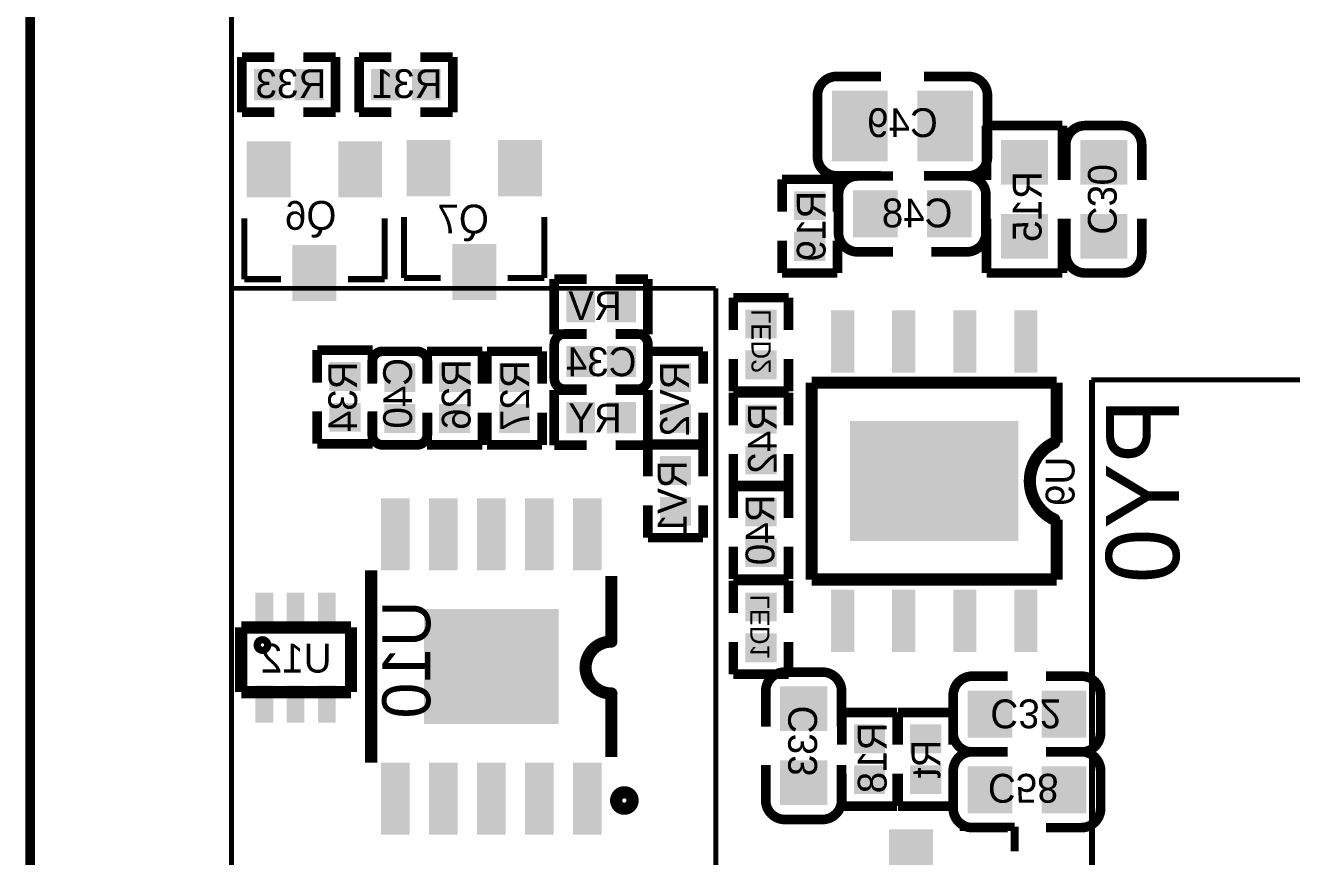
# Model space of a CAD drawing. Extents: x 882 to 2872, y 74 to 1007.
# Drawn here: x 2700.45 to 2726.81, y 317.46 to 334.77 of the extents above; entities that cross this region are included whole.
import ezdxf

# ---------------------------------------------------------------- set-up
doc = ezdxf.new("R2010")
doc.units = 0
doc.header["$MEASUREMENT"] = 0
doc.layers.add('BOTTOMOVERLAY', color=54, linetype='CONTINUOUS', lineweight=40)
doc.layers.add('KeepOutLayer', color=6, linetype='CONTINUOUS', lineweight=158)
doc.layers.add('BOTTOMPASTE', color=16, linetype='CONTINUOUS')

msp = doc.modelspace()

# ---------------------------------------------------------------- linework, layer by layer
at = {"layer": 'BOTTOMOVERLAY'}
for points, const_width in [([(2704.741, 304.7286), (2704.741, 367.8222)], 0.1), ([(2704.9598, 332.9572), (2704.9598, 334.10721)], 0.2), ([(2705.6348, 334.10721), (2704.9598, 334.10721)], 0.2), ([(2706.9098, 334.10721), (2706.2348, 334.10721)], 0.2), ([(2706.9098, 332.9572), (2706.9098, 334.10721)], 0.2), ([(2707.3982, 332.9572), (2707.3982, 334.1072)], 0.2), ([(2708.0732, 334.1072), (2707.3982, 334.1072)], 0.2), ([(2709.3482, 334.1072), (2708.6732, 334.1072)], 0.2), ([(2709.3482, 332.9572), (2709.3482, 334.1072)], 0.2), ([(2718.261, 333.7036), (2717.341, 333.7036)], 0.2), ([(2720.081, 333.7036), (2719.161, 333.7036)], 0.2), ([(2716.941, 332.0336), (2716.941, 333.3036)], 0.2), ([(2720.481, 332.0336), (2720.481, 333.3036)], 0.2), ([(2705.6348, 332.9572), (2704.9598, 332.9572)], 0.2), ([(2706.9098, 332.9572), (2706.2348, 332.9572)], 0.2), ([(2708.0732, 332.9572), (2707.3982, 332.9572)], 0.2), ([(2709.3482, 332.9572), (2708.6732, 332.9572)], 0.2), ([(2720.461, 331.5446), (2720.461, 332.6796)], 0.2), ([(2722.041, 332.6796), (2720.461, 332.6796)], 0.2), ([(2722.041, 331.5446), (2722.041, 332.6796)], 0.2), ([(2723.292, 332.6796), (2722.512, 332.6796)], 0.2), ([(2722.112, 331.5446), (2722.112, 332.2796)], 0.2), ([(2723.692, 331.5446), (2723.692, 332.2796)], 0.2), ([(2717.3556, 331.5608), (2716.2056, 331.5608)], 0.2), ([(2716.2056, 330.8858), (2716.2056, 331.5608)], 0.2), ([(2718.261, 331.6336), (2717.341, 331.6336)], 0.2), ([(2717.3556, 330.8858), (2717.3556, 331.5608)], 0.2), ([(2718.5142, 331.6298), (2717.7792, 331.6298)], 0.2), ([(2720.081, 331.6336), (2719.161, 331.6336)], 0.2), ([(2720.0492, 331.6298), (2719.3142, 331.6298)], 0.2), ([(2717.3792, 330.4498), (2717.3792, 331.2298)], 0.2), ([(2720.4492, 330.4498), (2720.4492, 331.2298)], 0.2), ([(2705.0077, 329.4809), (2705.0077, 330.7509)], 0.127), ([(2707.9287, 329.4809), (2707.9287, 330.7509)], 0.127), ([(2708.3351, 329.5063), (2708.3351, 330.7763)], 0.127), ([(2711.2561, 329.5063), (2711.2561, 330.7763)], 0.127), ([(2720.461, 329.6096), (2720.461, 330.7446)], 0.2), ([(2722.041, 329.6096), (2722.041, 330.7446)], 0.2), ([(2722.112, 330.0096), (2722.112, 330.7446)], 0.2), ([(2723.692, 330.00959), (2723.692, 330.74459)], 0.2), ([(2716.2056, 329.6108), (2716.2056, 330.2858)], 0.2), ([(2717.3556, 329.6108), (2717.3556, 330.2858)], 0.2), ([(2718.51419, 330.0498), (2717.77919, 330.0498)], 0.2), ([(2720.0492, 330.0498), (2719.3142, 330.0498)], 0.2), ([(2709.0971, 329.5063), (2708.3351, 329.5063)], 0.127), ([(2711.2561, 329.5063), (2710.4941, 329.5063)], 0.127), ([(2711.4622, 328.33439), (2711.4622, 329.4844)], 0.2), ([(2712.1372, 329.4844), (2711.4622, 329.4844)], 0.2), ([(2713.4122, 329.4844), (2712.7372, 329.4844)], 0.2), ([(2713.4122, 328.33439), (2713.4122, 329.4844)], 0.2), ([(2717.3556, 329.6108), (2716.2056, 329.6108)], 0.2), ([(2722.041, 329.6096), (2720.461, 329.6096)], 0.2), ([(2723.292, 329.6096), (2722.512, 329.6096)], 0.2), ([(2714.8248, 329.2904), (2704.7664, 329.2904)], 0.1), ([(2705.7697, 329.4809), (2705.0077, 329.4809)], 0.127), ([(2707.9287, 329.4809), (2707.1667, 329.4809)], 0.127), ([(2714.8248, 304.5), (2714.8248, 329.2904)], 0.1), ([(2716.3396, 329.097), (2715.18959, 329.097)], 0.2), ([(2715.18959, 328.422), (2715.18959, 329.097)], 0.2), ([(2716.3396, 328.422), (2716.3396, 329.097)], 0.2), ([(2712.1372, 328.33439), (2711.4622, 328.33439)], 0.2), ([(2712.1372, 328.3414), (2711.6872, 328.3414)], 0.2), ([(2713.1872, 328.3414), (2712.7372, 328.3414)], 0.2), ([(2713.4122, 328.33439), (2712.7372, 328.33439)], 0.2), ([(2707.6782, 328.0048), (2706.5282, 328.0048)], 0.2), ([(2706.5282, 327.3298), (2706.5282, 328.0048)], 0.2), ([(2707.6782, 327.3298), (2707.6782, 328.0048)], 0.2), ([(2708.6012, 327.97939), (2707.8912, 327.97939)], 0.2), ([(2709.9642, 327.9794), (2708.8142, 327.9794)], 0.2), ([(2708.8142, 327.3044), (2708.8142, 327.9794)], 0.2), ([(2709.9642, 327.3044), (2709.9642, 327.9794)], 0.2), ([(2711.2088, 327.9794), (2710.0588, 327.9794)], 0.2), ([(2710.0588, 327.3044), (2710.0588, 327.9794)], 0.2), ([(2711.2088, 327.3044), (2711.2088, 327.9794)], 0.2), ([(2711.4622, 327.4114), (2711.4622, 328.1214)], 0.2), ([(2714.5616, 327.9794), (2713.4116, 327.9794)], 0.2), ([(2713.4116, 327.3044), (2713.4116, 327.9794)], 0.2), ([(2713.4122, 327.4114), (2713.4122, 328.1214)], 0.2), ([(2714.5616, 327.3044), (2714.5616, 327.9794)], 0.2), ([(2707.6712, 327.3044), (2707.6712, 327.7544)], 0.2), ([(2708.8212, 327.30439), (2708.8212, 327.7544)], 0.2), ([(2715.18959, 327.147), (2715.18959, 327.822)], 0.2), ([(2716.3396, 327.147), (2716.3396, 327.822)], 0.2), ([(2721.92131, 327.32723), (2716.82124, 327.32723)], 0.254), ([(2716.82149, 323.22717), (2716.82149, 327.32723)], 0.254), ([(2721.92131, 326.0773), (2721.92131, 327.32723)], 0.254), ([(2711.4622, 326.02299), (2711.4622, 327.173)], 0.2), ([(2712.1372, 327.173), (2711.4622, 327.173)], 0.2), ([(2712.1372, 327.1914), (2711.6872, 327.1914)], 0.2), ([(2713.1872, 327.1914), (2712.7372, 327.1914)], 0.2), ([(2713.4122, 327.173), (2712.7372, 327.173)], 0.2), ([(2713.4122, 326.02299), (2713.4122, 327.173)], 0.2), ([(2716.3396, 327.147), (2715.18959, 327.147)], 0.2), ([(2715.1896, 326.4408), (2715.1896, 327.1158)], 0.2), ([(2716.33961, 327.1158), (2715.1896, 327.1158)], 0.2), ([(2716.33961, 326.4408), (2716.33961, 327.1158)], 0.2), ([(2790.4645, 327.3854), (2722.6435, 327.3854)], 0.1), ([(2722.6435, 308.3354), (2722.6435, 327.3854)], 0.1), ([(2722.6704, 308.3354), (2722.6704, 327.3854)], 0.1), ([(2794.4254, 327.3854), (2722.6704, 327.3854)], 0.1), ([(2706.5282, 326.0548), (2706.5282, 326.7298)], 0.2), ([(2707.6712, 326.2544), (2707.6712, 326.7044)], 0.2), ([(2707.6782, 326.0548), (2707.6782, 326.7298)], 0.2), ([(2708.8142, 326.0294), (2708.8142, 326.7044)], 0.2), ([(2708.8212, 326.2544), (2708.8212, 326.7044)], 0.2), ([(2709.9642, 326.0294), (2709.9642, 326.7044)], 0.2), ([(2710.0588, 326.0294), (2710.0588, 326.7044)], 0.2), ([(2711.2088, 326.0294), (2711.2088, 326.7044)], 0.2), ([(2713.4116, 326.0294), (2713.4116, 326.7044)], 0.2), ([(2714.5616, 326.0294), (2714.5616, 326.7044)], 0.2), ([(2707.6782, 326.0548), (2706.5282, 326.0548)], 0.2), ([(2708.6012, 326.0294), (2707.8912, 326.0294)], 0.2), ([(2709.9642, 326.0294), (2708.8142, 326.0294)], 0.2), ([(2711.2088, 326.0294), (2710.0588, 326.0294)], 0.2), ([(2712.1372, 326.02299), (2711.4622, 326.02299)], 0.2), ([(2713.4122, 326.02299), (2712.7372, 326.02299)], 0.2), ([(2714.5616, 326.049), (2713.4116, 326.049)], 0.2), ([(2713.4116, 325.374), (2713.4116, 326.049)], 0.2), ([(2714.5616, 326.0294), (2713.4116, 326.0294)], 0.2), ([(2714.5616, 325.374), (2714.5616, 326.049)], 0.2), ([(2715.1896, 325.1658), (2715.1896, 325.8408)], 0.2), ([(2716.33961, 325.1658), (2716.33961, 325.8408)], 0.2), ([(2715.18959, 324.5104), (2715.18959, 325.1854)], 0.2), ([(2716.3396, 325.1854), (2715.18959, 325.1854)], 0.2), ([(2716.33961, 325.1658), (2715.1896, 325.1658)], 0.2), ([(2716.3396, 324.5104), (2716.3396, 325.1854)], 0.2), ([(2713.4116, 324.099), (2713.4116, 324.774)], 0.2), ([(2714.5616, 324.099), (2714.5616, 324.774)], 0.2), ([(2721.92131, 323.22717), (2721.92131, 324.4771)], 0.254), ([(2714.5616, 324.099), (2713.4116, 324.099)], 0.2), ([(2715.18959, 323.2354), (2715.18959, 323.9104)], 0.2), ([(2716.3396, 323.2354), (2716.3396, 323.9104)], 0.2), ([(2707.65121, 319.4164), (2707.65121, 323.4164)], 0.254), ([(2712.65119, 321.93639), (2712.65119, 323.30306)], 0.254), ([(2716.3396, 323.2354), (2715.18959, 323.2354)], 0.2), ([(2716.33961, 323.2042), (2715.1896, 323.2042)], 0.2), ([(2715.1896, 322.5292), (2715.1896, 323.2042)], 0.2), ([(2716.33961, 322.5292), (2716.33961, 323.2042)], 0.2), ([(2721.92156, 323.22717), (2716.82149, 323.22717)], 0.254), ([(2704.9442, 320.883), (2704.9442, 322.2292)], 0.254), ([(2707.2302, 322.2292), (2704.9442, 322.2292)], 0.254), ([(2707.2302, 320.883), (2707.2302, 322.2292)], 0.254), ([(2707.20711, 321.01522), (2707.20711, 322.15284)], 0.15), ([(2715.1896, 321.2542), (2715.1896, 321.9292)], 0.2), ([(2716.33961, 321.2542), (2716.33961, 321.9292)], 0.2), ([(2717.0436, 321.3004), (2716.2636, 321.3004)], 0.2), ([(2716.33961, 321.2542), (2715.1896, 321.2542)], 0.2), ([(2720.9018, 321.2158), (2720.1668, 321.2158)], 0.2), ([(2722.43681, 321.2158), (2721.70181, 321.2158)], 0.2), ([(2707.2302, 320.883), (2704.9442, 320.883)], 0.254), ([(2712.65119, 319.52974), (2712.65119, 320.8526)], 0.254), ([(2715.8636, 320.1654), (2715.8636, 320.9004)], 0.2), ([(2717.4436, 320.1654), (2717.4436, 320.9004)], 0.2), ([(2719.7668, 320.0358), (2719.7668, 320.8158)], 0.2), ([(2722.8368, 320.0358), (2722.8368, 320.8158)], 0.2), ([(2718.6002, 320.461), (2717.4502, 320.461)], 0.2), ([(2717.4502, 319.786), (2717.4502, 320.461)], 0.2), ([(2718.6002, 319.786), (2718.6002, 320.461)], 0.2), ([(2718.6186, 319.786), (2718.6186, 320.461)], 0.2), ([(2719.76861, 320.461), (2718.6186, 320.461)], 0.2), ([(2719.76861, 319.786), (2719.76861, 320.461)], 0.2), ([(2720.9018, 319.641), (2720.1668, 319.641)], 0.2), ([(2720.9018, 319.6358), (2720.1668, 319.6358)], 0.2), ([(2722.4368, 319.6358), (2721.7018, 319.6358)], 0.2), ([(2722.43681, 319.641), (2721.70181, 319.641)], 0.2), ([(2715.8636, 318.6304), (2715.8636, 319.3654)], 0.2), ([(2717.4436, 318.63039), (2717.4436, 319.36539)], 0.2), ([(2717.4502, 318.511), (2717.4502, 319.186)], 0.2), ([(2718.6002, 318.511), (2718.6002, 319.186)], 0.2), ([(2718.6186, 318.511), (2718.6186, 319.186)], 0.2), ([(2719.7668, 318.461), (2719.7668, 319.241)], 0.2), ([(2719.76861, 318.511), (2719.76861, 319.186)], 0.2), ([(2722.8368, 318.461), (2722.8368, 319.241)], 0.2), ([(2718.6002, 318.511), (2717.4502, 318.511)], 0.2), ([(2719.76861, 318.511), (2718.6186, 318.511)], 0.2), ([(2717.0436, 318.2304), (2716.2636, 318.2304)], 0.2), ([(2721.0478, 318.07879), (2719.9048, 318.07879)], 0.17), ([(2720.9018, 318.061), (2720.1668, 318.061)], 0.2), ([(2721.0478, 317.57079), (2721.0478, 318.07879)], 0.17), ([(2722.4368, 318.061), (2721.7018, 318.061)], 0.2)]:
    msp.add_lwpolyline(points, dxfattribs=dict(at, const_width=const_width))
for points, const_width in [([(2716.941, 333.3036, -0.414213), (2717.341, 333.7036)], 0.2), ([(2720.081, 333.7036, -0.414214), (2720.481, 333.30361)], 0.2), ([(2722.112, 332.2796, -0.414213), (2722.512, 332.6796)], 0.2), ([(2723.292, 332.6796, -0.414213), (2723.692, 332.2796)], 0.2), ([(2717.341, 331.6336, -0.414214), (2716.941, 332.0336)], 0.2), ([(2720.481, 332.0336, -0.414213), (2720.081, 331.6336)], 0.2), ([(2717.3792, 331.2298, -0.414213), (2717.7792, 331.6298)], 0.2), ([(2720.0492, 331.6298, -0.414213), (2720.4492, 331.2298)], 0.2), ([(2717.77919, 330.0498, -0.414213), (2717.37919, 330.4498)], 0.2), ([(2720.4492, 330.4498, -0.414213), (2720.0492, 330.0498)], 0.2), ([(2722.512, 329.6096, -0.414213), (2722.112, 330.0096)], 0.2), ([(2723.692, 330.00959, -0.414213), (2723.292, 329.60959)], 0.2), ([(2711.4622, 328.1214, -0.414214), (2711.6822, 328.3414)], 0.2), ([(2713.1922, 328.3414, -0.414214), (2713.4122, 328.1214)], 0.2), ([(2707.6712, 327.7594, -0.414214), (2707.8912, 327.9794)], 0.2), ([(2708.6012, 327.9794, -0.414214), (2708.82119, 327.7594)], 0.2), ([(2711.6822, 327.1914, -0.414214), (2711.4622, 327.4114)], 0.2), ([(2713.4122, 327.4114, -0.414214), (2713.1922, 327.1914)], 0.2), ([(2707.8912, 326.0294, -0.414214), (2707.6712, 326.2494)], 0.2), ([(2708.8212, 326.2494, -0.414214), (2708.6012, 326.0294)], 0.2), ([(2721.87127, 324.4771, -0.63549), (2721.87127, 326.0773)], 0.254), ([(2712.65158, 320.85341, -0.993184), (2712.65119, 321.93639)], 0.254), ([(2715.8636, 320.9004, -0.414213), (2716.2636, 321.3004)], 0.2), ([(2717.0436, 321.3004, -0.414213), (2717.4436, 320.9004)], 0.2), ([(2719.7668, 320.8158, -0.414213), (2720.1668, 321.2158)], 0.2), ([(2722.43681, 321.2158, -0.414213), (2722.83681, 320.8158)], 0.2), ([(2720.1668, 319.6358, -0.414213), (2719.7668, 320.0358)], 0.2), ([(2722.8368, 320.0358, -0.414213), (2722.4368, 319.6358)], 0.2), ([(2719.7668, 319.241, -0.414213), (2720.1668, 319.641)], 0.2), ([(2722.43681, 319.641, -0.414213), (2722.83681, 319.241)], 0.2), ([(2716.2636, 318.2304, -0.414213), (2715.8636, 318.6304)], 0.2), ([(2717.4436, 318.63039, -0.414213), (2717.0436, 318.23039)], 0.2), ([(2720.1668, 318.061, -0.414213), (2719.7668, 318.461)], 0.2), ([(2722.8368, 318.461, -0.414213), (2722.4368, 318.061)], 0.2)]:
    msp.add_lwpolyline(points, format="xyb", dxfattribs=dict(at, const_width=const_width))
for points, const_width in [([(2717.341, 333.6536, 1), (2717.341, 333.7536, 1)], 0.1), ([(2720.081, 333.6536, 1), (2720.081, 333.7536, 1)], 0.1), ([(2716.941, 333.2536, 1), (2716.941, 333.3536, 1)], 0.1), ([(2720.481, 333.2536, 1), (2720.481, 333.35361, 1)], 0.1), ([(2722.512, 332.6296, 1), (2722.512, 332.7296, 1)], 0.1), ([(2723.292, 332.6296, 1), (2723.292, 332.7296, 1)], 0.1), ([(2722.112, 332.2296, 1), (2722.112, 332.3296, 1)], 0.1), ([(2723.692, 332.2296, 1), (2723.692, 332.3296, 1)], 0.1), ([(2716.941, 331.9836, 1), (2716.941, 332.0836, 1)], 0.1), ([(2720.481, 331.9836, 1), (2720.481, 332.0836, 1)], 0.1), ([(2717.341, 331.5836, 1), (2717.341, 331.6836, 1)], 0.1), ([(2717.7792, 331.5798, 1), (2717.7792, 331.6798, 1)], 0.1), ([(2720.0492, 331.5798, 1), (2720.0492, 331.6798, 1)], 0.1), ([(2720.081, 331.5836, 1), (2720.081, 331.6836, 1)], 0.1), ([(2717.3792, 331.1798, 1), (2717.3792, 331.2798, 1)], 0.1), ([(2720.4492, 331.1798, 1), (2720.4492, 331.2798, 1)], 0.1), ([(2717.37919, 330.3998, 1), (2717.37919, 330.4998, 1)], 0.1), ([(2720.4492, 330.3998, 1), (2720.4492, 330.4998, 1)], 0.1), ([(2717.77919, 329.9998, 1), (2717.77919, 330.0998, 1)], 0.1), ([(2720.0492, 329.9998, 1), (2720.0492, 330.0998, 1)], 0.1), ([(2722.112, 329.9596, 1), (2722.112, 330.0596, 1)], 0.1), ([(2723.692, 329.95959, 1), (2723.692, 330.05959, 1)], 0.1), ([(2722.512, 329.5596, 1), (2722.512, 329.6596, 1)], 0.1), ([(2723.292, 329.55959, 1), (2723.292, 329.65959, 1)], 0.1), ([(2711.6822, 328.2914, 1), (2711.6822, 328.3914, 1)], 0.1), ([(2713.1922, 328.2914, 1), (2713.1922, 328.3914, 1)], 0.1), ([(2707.8912, 327.9294, 1), (2707.8912, 328.0294, 1)], 0.1), ([(2708.6012, 327.9294, 1), (2708.6012, 328.0294, 1)], 0.1), ([(2711.4622, 328.0714, 1), (2711.4622, 328.1714, 1)], 0.1), ([(2713.4122, 328.0714, 1), (2713.4122, 328.1714, 1)], 0.1), ([(2707.6712, 327.7094, 1), (2707.6712, 327.8094, 1)], 0.1), ([(2708.82119, 327.7094, 1), (2708.82119, 327.8094, 1)], 0.1), ([(2711.4622, 327.3614, 1), (2711.4622, 327.4614, 1)], 0.1), ([(2713.4122, 327.3614, 1), (2713.4122, 327.4614, 1)], 0.1), ([(2711.6822, 327.1414, 1), (2711.6822, 327.2414, 1)], 0.1), ([(2713.1922, 327.1414, 1), (2713.1922, 327.2414, 1)], 0.1), ([(2707.6712, 326.1994, 1), (2707.6712, 326.2994, 1)], 0.1), ([(2707.8912, 325.9794, 1), (2707.8912, 326.0794, 1)], 0.1), ([(2708.6012, 325.9794, 1), (2708.6012, 326.0794, 1)], 0.1), ([(2708.8212, 326.1994, 1), (2708.8212, 326.2994, 1)], 0.1), ([(2721.87127, 326.0138, 1), (2721.87127, 326.1408, 1)], 0.127), ([(2721.87127, 324.4136, 1), (2721.87127, 324.5406, 1)], 0.127), ([(2705.38664, 321.97345, 1), (2705.38664, 321.75375, 1)], 0.15), ([(2705.38664, 321.93595, 1), (2705.38664, 322.01095, 1)], 0.075), ([(2712.65119, 321.87289, 1), (2712.65119, 321.99989, 1)], 0.127), ([(2705.38664, 321.71625, 1), (2705.38664, 321.79125, 1)], 0.075), ([(2716.2636, 321.2504, 1), (2716.2636, 321.3504, 1)], 0.1), ([(2717.0436, 321.2504, 1), (2717.0436, 321.3504, 1)], 0.1), ([(2720.1668, 321.1658, 1), (2720.1668, 321.2658, 1)], 0.1), ([(2722.43681, 321.1658, 1), (2722.43681, 321.2658, 1)], 0.1), ([(2712.65158, 320.78991, 1), (2712.65158, 320.91691, 1)], 0.127), ([(2715.8636, 320.8504, 1), (2715.8636, 320.9504, 1)], 0.1), ([(2717.4436, 320.8504, 1), (2717.4436, 320.9504, 1)], 0.1), ([(2719.7668, 320.7658, 1), (2719.7668, 320.8658, 1)], 0.1), ([(2722.83681, 320.7658, 1), (2722.83681, 320.8658, 1)], 0.1), ([(2719.7668, 319.9858, 1), (2719.7668, 320.0858, 1)], 0.1), ([(2722.8368, 319.9858, 1), (2722.8368, 320.0858, 1)], 0.1), ([(2720.1668, 319.591, 1), (2720.1668, 319.691, 1)], 0.1), ([(2720.1668, 319.5858, 1), (2720.1668, 319.6858, 1)], 0.1), ([(2722.4368, 319.5858, 1), (2722.4368, 319.6858, 1)], 0.1), ([(2722.43681, 319.591, 1), (2722.43681, 319.691, 1)], 0.1), ([(2719.7668, 319.191, 1), (2719.7668, 319.291, 1)], 0.1), ([(2722.83681, 319.191, 1), (2722.83681, 319.291, 1)], 0.1), ([(2712.92107, 318.79753, 1), (2712.92107, 318.45514, 1)], 0.254), ([(2712.92107, 318.73403, 1), (2712.92107, 318.86103, 1)], 0.127), ([(2712.92107, 318.39164, 1), (2712.92107, 318.51864, 1)], 0.127), ([(2715.8636, 318.5804, 1), (2715.8636, 318.6804, 1)], 0.1), ([(2717.4436, 318.58039, 1), (2717.4436, 318.68039, 1)], 0.1), ([(2719.7668, 318.411, 1), (2719.7668, 318.511, 1)], 0.1), ([(2722.8368, 318.411, 1), (2722.8368, 318.511, 1)], 0.1), ([(2716.2636, 318.1804, 1), (2716.2636, 318.2804, 1)], 0.1), ([(2717.0436, 318.18039, 1), (2717.0436, 318.28039, 1)], 0.1), ([(2720.1668, 318.011, 1), (2720.1668, 318.111, 1)], 0.1), ([(2722.4368, 318.011, 1), (2722.4368, 318.111, 1)], 0.1)]:
    msp.add_lwpolyline(points, format="xyb", close=True, dxfattribs=dict(at, const_width=const_width))
at = {"layer": 'BOTTOMPASTE'}
for points in [[(2705.2098, 333.2072), (2705.8098, 333.2072), (2705.2098, 333.8572), (2705.8098, 333.8572)], [(2706.0598, 333.2072), (2706.6598, 333.2072), (2706.0598, 333.8572), (2706.6598, 333.8572)], [(2708.2482, 333.8572), (2707.6482, 333.8572), (2708.2482, 333.2072), (2707.6482, 333.2072)], [(2709.0982, 333.8572), (2708.4982, 333.8572), (2709.0982, 333.2072), (2708.4982, 333.2072)], [(2718.401, 333.4036), (2717.241, 333.4036), (2718.401, 331.9336), (2717.241, 331.9336)], [(2720.181, 333.4036), (2719.021, 333.4036), (2720.181, 331.9336), (2719.021, 331.9336)], [(2705.0585, 332.3511), (2705.0585, 331.1827), (2705.9729, 332.3511), (2705.9729, 331.1827)], [(2706.9635, 332.3511), (2706.9635, 331.1827), (2707.8779, 332.3511), (2707.8779, 331.1827)], [(2708.3859, 332.3765), (2708.3859, 331.2081), (2709.3003, 332.3765), (2709.3003, 331.2081)], [(2710.2909, 332.3765), (2710.2909, 331.2081), (2711.2053, 332.3765), (2711.2053, 331.2081)], [(2720.761, 332.3796), (2720.761, 331.4496), (2721.741, 332.3796), (2721.741, 331.4496)], [(2722.412, 332.3796), (2722.412, 331.4496), (2723.392, 332.3796), (2723.392, 331.4496)], [(2716.4556, 331.3108), (2716.4556, 330.7108), (2717.1056, 331.3108), (2717.1056, 330.7108)], [(2718.6092, 331.3298), (2717.6792, 331.3298), (2718.6092, 330.3498), (2717.6792, 330.3498)], [(2720.1492, 331.3298), (2719.2192, 331.3298), (2720.1492, 330.3498), (2719.2192, 330.3498)], [(2720.761, 330.8396), (2720.761, 329.9096), (2721.741, 330.8396), (2721.741, 329.9096)], [(2722.412, 330.8396), (2722.412, 329.9096), (2723.392, 330.8396), (2723.392, 329.9096)], [(2716.4556, 330.4608), (2716.4556, 329.8608), (2717.1056, 330.4608), (2717.1056, 329.8608)], [(2706.011, 330.1921), (2706.011, 329.0237), (2706.9254, 330.1921), (2706.9254, 329.0237)], [(2709.3384, 330.2175), (2709.3384, 329.0491), (2710.2528, 330.2175), (2710.2528, 329.0491)], [(2712.3122, 329.2344), (2711.7122, 329.2344), (2712.3122, 328.5844), (2711.7122, 328.5844)], [(2713.1622, 329.2344), (2712.5622, 329.2344), (2713.1622, 328.5844), (2712.5622, 328.5844)], [(2716.0896, 328.247), (2716.0896, 328.847), (2715.4396, 328.247), (2715.4396, 328.847)], [(2717.22637, 327.53551), (2717.70643, 327.53551), (2717.22637, 328.83549), (2717.70643, 328.83549)], [(2718.49637, 327.53551), (2718.97643, 327.53551), (2718.49637, 328.83549), (2718.97643, 328.83549)], [(2719.76637, 327.53551), (2720.24643, 327.53551), (2719.76637, 328.83549), (2720.24643, 328.83549)], [(2721.03637, 327.53551), (2721.51643, 327.53551), (2721.03637, 328.83549), (2721.51643, 328.83549)], [(2712.3122, 328.0914), (2711.7122, 328.0914), (2712.3122, 327.4414), (2711.7122, 327.4414)], [(2713.1622, 328.0914), (2712.5622, 328.0914), (2713.1622, 327.4414), (2712.5622, 327.4414)], [(2716.0896, 327.397), (2716.0896, 327.997), (2715.4396, 327.397), (2715.4396, 327.997)], [(2707.4282, 327.1548), (2707.4282, 327.7548), (2706.7782, 327.1548), (2706.7782, 327.7548)], [(2707.9212, 327.7294), (2707.9212, 327.1294), (2708.5712, 327.7294), (2708.5712, 327.1294)], [(2709.7142, 327.1294), (2709.7142, 327.7294), (2709.0642, 327.1294), (2709.0642, 327.7294)], [(2710.9588, 327.1294), (2710.9588, 327.7294), (2710.3088, 327.1294), (2710.3088, 327.7294)], [(2713.6616, 327.7294), (2713.6616, 327.1294), (2714.3116, 327.7294), (2714.3116, 327.1294)], [(2712.3122, 326.923), (2711.7122, 326.923), (2712.3122, 326.273), (2711.7122, 326.273)], [(2713.1622, 326.923), (2712.5622, 326.923), (2713.1622, 326.273), (2712.5622, 326.273)], [(2707.4282, 326.3048), (2707.4282, 326.9048), (2706.7782, 326.3048), (2706.7782, 326.9048)], [(2707.9212, 326.8794), (2707.9212, 326.2794), (2708.5712, 326.8794), (2708.5712, 326.2794)], [(2709.7142, 326.2794), (2709.7142, 326.8794), (2709.0642, 326.2794), (2709.0642, 326.8794)], [(2710.9588, 326.2794), (2710.9588, 326.8794), (2710.3088, 326.2794), (2710.3088, 326.8794)], [(2713.6616, 326.8794), (2713.6616, 326.2794), (2714.3116, 326.8794), (2714.3116, 326.2794)], [(2715.4396, 326.8658), (2715.4396, 326.2658), (2716.0896, 326.8658), (2716.0896, 326.2658)], [(2717.62134, 324.02727), (2721.12146, 324.02727), (2717.62134, 326.52713), (2721.12146, 326.52713)], [(2715.4396, 326.0158), (2715.4396, 325.4158), (2716.0896, 326.0158), (2716.0896, 325.4158)], [(2713.6616, 325.799), (2713.6616, 325.199), (2714.3116, 325.799), (2714.3116, 325.199)], [(2708.4512, 324.91633), (2707.8512, 324.91633), (2708.4512, 323.41633), (2707.8512, 323.41633)], [(2709.4512, 324.91633), (2708.8512, 324.91633), (2709.4512, 323.41633), (2708.8512, 323.41633)], [(2710.4512, 324.91633), (2709.8512, 324.91633), (2710.4512, 323.41633), (2709.8512, 323.41633)], [(2711.4512, 324.91633), (2710.8512, 324.91633), (2711.4512, 323.41633), (2710.8512, 323.41633)], [(2712.4512, 324.91633), (2711.8512, 324.91633), (2712.4512, 323.41633), (2711.8512, 323.41633)], [(2713.6616, 324.949), (2713.6616, 324.349), (2714.3116, 324.949), (2714.3116, 324.349)], [(2716.0896, 324.3354), (2716.0896, 324.9354), (2715.4396, 324.3354), (2715.4396, 324.9354)], [(2716.0896, 323.4854), (2716.0896, 324.0854), (2715.4396, 323.4854), (2715.4396, 324.0854)], [(2705.61173, 322.17494), (2705.61173, 322.95494), (2705.24173, 322.17494), (2705.24173, 322.95494)], [(2706.26173, 322.17494), (2706.26173, 322.95494), (2705.89173, 322.17494), (2705.89173, 322.95494)], [(2706.91173, 322.17494), (2706.91173, 322.95494), (2706.54173, 322.17494), (2706.54173, 322.95494)], [(2715.4396, 322.9542), (2715.4396, 322.3542), (2716.0896, 322.9542), (2716.0896, 322.3542)], [(2717.22637, 321.71891), (2717.70643, 321.71891), (2717.22637, 323.01889), (2717.70643, 323.01889)], [(2718.49637, 321.71891), (2718.97643, 321.71891), (2718.49637, 323.01889), (2718.97643, 323.01889)], [(2719.76637, 321.71891), (2720.24643, 321.71891), (2719.76637, 323.01889), (2720.24643, 323.01889)], [(2721.03637, 321.71891), (2721.51643, 321.71891), (2721.03637, 323.01889), (2721.51643, 323.01889)], [(2708.7512, 320.21638), (2711.5512, 320.21638), (2708.7512, 322.61637), (2711.5512, 322.61637)], [(2715.4396, 322.1042), (2715.4396, 321.5042), (2716.0896, 322.1042), (2716.0896, 321.5042)], [(2705.61173, 320.24703), (2705.61173, 321.02703), (2705.24173, 320.24703), (2705.24173, 321.02703)], [(2706.26173, 320.24703), (2706.26173, 321.02703), (2705.89173, 320.24703), (2705.89173, 321.02703)], [(2706.91173, 320.24703), (2706.91173, 321.02703), (2706.54173, 320.24703), (2706.54173, 321.02703)], [(2716.1636, 321.0004), (2716.1636, 320.0704), (2717.1436, 321.0004), (2717.1436, 320.0704)], [(2720.0668, 319.9358), (2720.9968, 319.9358), (2720.0668, 320.9158), (2720.9968, 320.9158)], [(2721.6068, 319.9358), (2722.5368, 319.9358), (2721.6068, 320.9158), (2722.5368, 320.9158)], [(2718.3502, 319.611), (2718.3502, 320.211), (2717.7002, 319.611), (2717.7002, 320.211)], [(2718.8686, 320.211), (2718.8686, 319.611), (2719.5186, 320.211), (2719.5186, 319.611)], [(2708.4512, 319.41647), (2707.8512, 319.41647), (2708.4512, 317.91647), (2707.8512, 317.91647)], [(2709.4512, 319.41647), (2708.8512, 319.41647), (2709.4512, 317.91647), (2708.8512, 317.91647)], [(2710.4512, 319.41647), (2709.8512, 319.41647), (2710.4512, 317.91647), (2709.8512, 317.91647)], [(2711.4512, 319.41647), (2710.8512, 319.41647), (2711.4512, 317.91647), (2710.8512, 317.91647)], [(2712.4512, 319.41647), (2711.8512, 319.41647), (2712.4512, 317.91647), (2711.8512, 317.91647)], [(2716.1636, 319.4604), (2716.1636, 318.5304), (2717.1436, 319.4604), (2717.1436, 318.5304)], [(2718.3502, 318.761), (2718.3502, 319.361), (2717.7002, 318.761), (2717.7002, 319.361)], [(2718.8686, 319.361), (2718.8686, 318.761), (2719.5186, 319.361), (2719.5186, 318.761)], [(2720.0668, 318.361), (2720.9968, 318.361), (2720.0668, 319.341), (2720.9968, 319.341)], [(2721.6068, 318.361), (2722.5368, 318.361), (2721.6068, 319.341), (2722.5368, 319.341)], [(2719.346, 317.10861), (2719.346, 318.02301), (2718.4316, 317.10861), (2718.4316, 318.02301)]]:
    msp.add_solid(points, dxfattribs=at)
at = {"layer": 'KeepOutLayer', "const_width": 0.2}
msp.add_lwpolyline([(2700.55, 305.85597), (2700.55, 345.775)], dxfattribs=at)

# ---------------------------------------------------------------- texts
at = {"layer": 'BOTTOMOVERLAY', "text_generation_flag": 2}
for s, p in [('R33', (2706.7154, 333.2528)), ('R31', (2709.1352, 333.2528)), ('C49', (2719.4476, 332.44)), ('C48', (2719.7524, 330.5604)), ('Q6', (2706.9254, 330.5096)), ('Q7', (2710.1004, 330.4334)), ('RV', (2712.869, 328.63)), ('C34', (2713.1738, 327.4616)), ('RY', (2712.869, 326.2932)), ('U12', (2706.8238, 321.2894))]:
    msp.add_text(s, height=0.599999, dxfattribs=at).set_placement(p)
for s, height, rotation, p in [('R15', 0.599999, 90, (2721.6066, 331.7288)), ('C30', 0.599999, 270, (2722.5718, 330.408)), ('R19', 0.599999, 90, (2717.1108, 331.3224)), ('LED2', 0.399999, 90, (2715.9678, 328.8586)), ('R34', 0.599999, 90, (2707.3572, 327.7664)), ('C40', 0.599999, 90, (2708.5002, 327.8426)), ('R26', 0.599999, 90, (2709.7194, 327.8172)), ('R27', 0.599999, 90, (2710.9386, 327.7918)), ('RV2', 0.599999, 90, (2714.266, 327.7664)), ('R42', 0.599999, 90, (2716.0948, 326.9028)), ('PY0', 1.524, 90, (2724.4708, 327.0044)), ('RV1', 0.599999, 90, (2714.2152, 325.709)), ('U9', 0.599999, 90, (2722.2924, 325.7852)), ('R40', 0.599999, 90, (2716.044, 324.9978)), ('LED1', 0.399999, 90, (2715.9424, 322.915)), ('U10', 1.000001, 90, (2708.8812, 322.788)), ('C32', 0.599999, 180, (2720.5398, 320.7306)), ('C33', 0.599999, 90, (2716.933, 320.6036)), ('R18', 0.599999, 90, (2718.3808, 320.248)), ('Rt', 0.599999, 90, (2719.4984, 319.8924)), ('C58', 0.599999, 180, (2720.489, 319.1812))]:
    msp.add_text(s, height=height, rotation=rotation, dxfattribs=at).set_placement(p)

doc.saveas('drawing.dxf')
